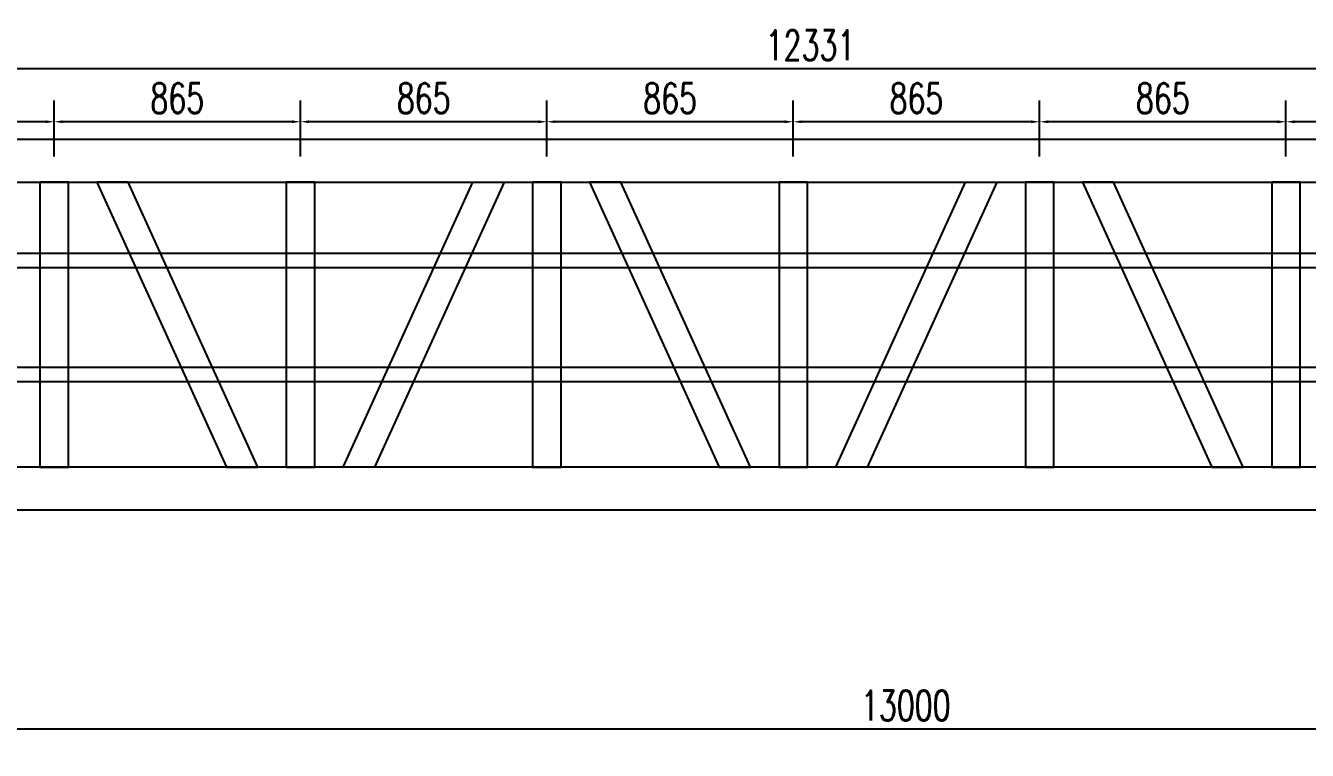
# Model space of a CAD drawing. Header units: millimetres. Extents: x -2430464 to 225692, y -180 to 1805330.
# Drawn here: x -660461 to -655961, y 489764 to 492308 of the extents above; entities that cross this region are included whole.
import ezdxf

# ---------------------------------------------------------------- set-up
doc = ezdxf.new("R2010")
doc.units = ezdxf.units.MM
doc.header["$LTSCALE"] = 1000
doc.layers.get('0').update_dxf_attribs({"linetype": 'CONTINUOUS'})
doc.layers.get('DEFPOINTS').update_dxf_attribs({"linetype": 'CONTINUOUS'})
for name, color, linetype in [('W-STEEL_FRAME钢架', 3, 'CONTINUOUS'), ('W-STEEL_KEEL钢龙骨', 5, 'CONTINUOUS'), ('方管150X150X12', 3, 'CONTINUOUS')]:
    doc.layers.add(name, color=color, linetype=linetype)
doc.layers.add('成片房屋', color=1, linetype='CONTINUOUS', lineweight=0)
doc.styles.add('STANDARD_T3', font='simplex.shx', dxfattribs={"width": 0.7, "bigfont": 'gbcbig.shx'})
doc.dimstyles.new('W&&30', dxfattribs={"dimtxt": 105, "dimasz": 30, "dimexe": 75, "dimexo": 90, "dimgap": 30, "dimtad": 1, "dimdec": 0, "dimzin": 0, "dimdsep": 46, "dimtxsty": 'STANDARD_T3', "dimcen": 0.09, "dimclrd": 1, "dimclre": 1, "dimclrt": 7, "dimazin": 2, "dimtfac": 1, "dimtdec": 0, "dimtix": 1, "dimtmove": 2, "dimatfit": 3, "dimfxl": 0, "dimtolj": 1, "dimtzin": 0, "dimarcsym": 0})

# ---------------------------------------------------------------- blocks, each defined once
blk = doc.blocks.new('*D2959')
at = {"layer": 'DEFPOINTS', "color": 0, "transparency": 16777216}
for p in [(-663870.9, 491908.1), (-650870.9, 490621.9), (-650870.9, 489839.4)]:
    blk.add_point(p, dxfattribs=at)
at = {"layer": '成片房屋', "color": 1, "lineweight": -2, "transparency": 16777216}
for p, q in [((-663870.9, 491818.1), (-663870.9, 489764.4)), ((-650870.9, 490531.9), (-650870.9, 489764.4)), ((-663840.9, 489839.4), (-650900.9, 489839.4))]:
    blk.add_line(p, q, dxfattribs=at)
at = {"layer": '成片房屋', "color": 1, "transparency": 16777216}
for points in [[(-663840.9, 489844.4), (-663840.9, 489834.4), (-663870.9, 489839.4)], [(-650900.9, 489844.4), (-650900.9, 489834.4), (-650870.9, 489839.4)]]:
    blk.add_solid(points, dxfattribs=at)
at = {"layer": '成片房屋', "color": 7, "transparency": 16777216, "insert": (-657370.9, 489921.9), "char_height": 105, "attachment_point": 5, "style": 'STANDARD_T3'}
blk.add_mtext('\\A1;13000', dxfattribs=at)
blk = doc.blocks.new('*D2960')
at = {"layer": 'DEFPOINTS', "color": 0, "transparency": 16777216}
for p in [(-663870.9, 492156.4), (-663870.9, 491908.1), (-651540, 491908.1)]:
    blk.add_point(p, dxfattribs=at)
at = {"layer": '成片房屋', "color": 1, "lineweight": -2, "transparency": 16777216}
for p, q in [((-663870.9, 491998.1), (-663870.9, 492231.4)), ((-651540, 491998.1), (-651540, 492231.4)), ((-651570, 492156.4), (-663840.9, 492156.4))]:
    blk.add_line(p, q, dxfattribs=at)
at = {"layer": '成片房屋', "color": 1, "transparency": 16777216}
for points in [[(-663840.9, 492161.4), (-663840.9, 492151.4), (-663870.9, 492156.4)], [(-651570, 492161.4), (-651570, 492151.4), (-651540, 492156.4)]]:
    blk.add_solid(points, dxfattribs=at)
at = {"layer": '成片房屋', "color": 7, "transparency": 16777216, "insert": (-657705.5, 492238.9), "char_height": 105, "attachment_point": 5, "style": 'STANDARD_T3'}
blk.add_mtext('\\A1;12331', dxfattribs=at)
blk = doc.blocks.new('*U2827')
at = {"layer": 'W-STEEL_FRAME钢架', "color": 2}
blk.add_lwpolyline([(-50, 500), (50, 500), (50, -500), (-50, -500)], close=True, dxfattribs=at)
blk = doc.blocks.new('*U2828')
at = {"color": 0, "linetype": 'ByBlock', "lineweight": -2, "transparency": 16777216}
for p in [(4325, 0), (5190, 0), (6055, 0), (6920, 0), (7785, 0), (8650, 0)]:
    blk.add_blockref('*U2827', p, dxfattribs=at)
blk = doc.blocks.new('*D3155')
at = {"layer": 'DEFPOINTS', "color": 0, "transparency": 16777216}
for p in [(-656035.9, 491970.5), (-656035.9, 491758.1), (-655170.9, 491758.1)]:
    blk.add_point(p, dxfattribs=at)
at = {"layer": '成片房屋', "color": 1, "lineweight": -2, "transparency": 16777216}
for p, q in [((-656035.9, 491848.1), (-656035.9, 492045.5)), ((-655170.9, 491848.1), (-655170.9, 492045.5)), ((-655200.9, 491970.5), (-656005.9, 491970.5))]:
    blk.add_line(p, q, dxfattribs=at)
at = {"layer": '成片房屋', "color": 1, "transparency": 16777216}
for points in [[(-656005.9, 491975.5), (-656005.9, 491965.5), (-656035.9, 491970.5)], [(-655200.9, 491975.5), (-655200.9, 491965.5), (-655170.9, 491970.5)]]:
    blk.add_solid(points, dxfattribs=at)
at = {"layer": '成片房屋', "color": 7, "transparency": 16777216, "insert": (-655603.4, 492053), "char_height": 105, "attachment_point": 5, "style": 'STANDARD_T3'}
blk.add_mtext('\\A1;865', dxfattribs=at)
blk = doc.blocks.new('*D3156')
at = {"layer": 'DEFPOINTS', "color": 0, "transparency": 16777216}
for p in [(-656900.9, 491970.5), (-656900.9, 491758.1), (-656035.9, 491758.1)]:
    blk.add_point(p, dxfattribs=at)
at = {"layer": '成片房屋', "color": 1, "lineweight": -2, "transparency": 16777216}
for p, q in [((-656900.9, 491848.1), (-656900.9, 492045.5)), ((-656035.9, 491848.1), (-656035.9, 492045.5)), ((-656065.9, 491970.5), (-656870.9, 491970.5))]:
    blk.add_line(p, q, dxfattribs=at)
at = {"layer": '成片房屋', "color": 1, "transparency": 16777216}
for points in [[(-656870.9, 491975.5), (-656870.9, 491965.5), (-656900.9, 491970.5)], [(-656065.9, 491975.5), (-656065.9, 491965.5), (-656035.9, 491970.5)]]:
    blk.add_solid(points, dxfattribs=at)
at = {"layer": '成片房屋', "color": 7, "transparency": 16777216, "insert": (-656468.4, 492053), "char_height": 105, "attachment_point": 5, "style": 'STANDARD_T3'}
blk.add_mtext('\\A1;865', dxfattribs=at)
blk = doc.blocks.new('*D3157')
at = {"layer": 'DEFPOINTS', "color": 0, "transparency": 16777216}
for p in [(-657765.9, 491970.5), (-657765.9, 491758.1), (-656900.9, 491758.1)]:
    blk.add_point(p, dxfattribs=at)
at = {"layer": '成片房屋', "color": 1, "lineweight": -2, "transparency": 16777216}
for p, q in [((-657765.9, 491848.1), (-657765.9, 492045.5)), ((-656900.9, 491848.1), (-656900.9, 492045.5)), ((-656930.9, 491970.5), (-657735.9, 491970.5))]:
    blk.add_line(p, q, dxfattribs=at)
at = {"layer": '成片房屋', "color": 1, "transparency": 16777216}
for points in [[(-657735.9, 491975.5), (-657735.9, 491965.5), (-657765.9, 491970.5)], [(-656930.9, 491975.5), (-656930.9, 491965.5), (-656900.9, 491970.5)]]:
    blk.add_solid(points, dxfattribs=at)
at = {"layer": '成片房屋', "color": 7, "transparency": 16777216, "insert": (-657333.4, 492053), "char_height": 105, "attachment_point": 5, "style": 'STANDARD_T3'}
blk.add_mtext('\\A1;865', dxfattribs=at)
blk = doc.blocks.new('*D3158')
at = {"layer": 'DEFPOINTS', "color": 0, "transparency": 16777216}
for p in [(-658630.9, 491970.5), (-658630.9, 491758.1), (-657765.9, 491758.1)]:
    blk.add_point(p, dxfattribs=at)
at = {"layer": '成片房屋', "color": 1, "lineweight": -2, "transparency": 16777216}
for p, q in [((-658630.9, 491848.1), (-658630.9, 492045.5)), ((-657765.9, 491848.1), (-657765.9, 492045.5)), ((-657795.9, 491970.5), (-658600.9, 491970.5))]:
    blk.add_line(p, q, dxfattribs=at)
at = {"layer": '成片房屋', "color": 1, "transparency": 16777216}
for points in [[(-658600.9, 491975.5), (-658600.9, 491965.5), (-658630.9, 491970.5)], [(-657795.9, 491975.5), (-657795.9, 491965.5), (-657765.9, 491970.5)]]:
    blk.add_solid(points, dxfattribs=at)
at = {"layer": '成片房屋', "color": 7, "transparency": 16777216, "insert": (-658198.4, 492053), "char_height": 105, "attachment_point": 5, "style": 'STANDARD_T3'}
blk.add_mtext('\\A1;865', dxfattribs=at)
blk = doc.blocks.new('*D3159')
at = {"layer": 'DEFPOINTS', "color": 0, "transparency": 16777216}
for p in [(-659495.9, 491970.5), (-659495.9, 491758.1), (-658630.9, 491758.1)]:
    blk.add_point(p, dxfattribs=at)
at = {"layer": '成片房屋', "color": 1, "lineweight": -2, "transparency": 16777216}
for p, q in [((-659495.9, 491848.1), (-659495.9, 492045.5)), ((-658630.9, 491848.1), (-658630.9, 492045.5)), ((-658660.9, 491970.5), (-659465.9, 491970.5))]:
    blk.add_line(p, q, dxfattribs=at)
at = {"layer": '成片房屋', "color": 1, "transparency": 16777216}
for points in [[(-659465.9, 491975.5), (-659465.9, 491965.5), (-659495.9, 491970.5)], [(-658660.9, 491975.5), (-658660.9, 491965.5), (-658630.9, 491970.5)]]:
    blk.add_solid(points, dxfattribs=at)
at = {"layer": '成片房屋', "color": 7, "transparency": 16777216, "insert": (-659063.4, 492053), "char_height": 105, "attachment_point": 5, "style": 'STANDARD_T3'}
blk.add_mtext('\\A1;865', dxfattribs=at)
blk = doc.blocks.new('*D3160')
at = {"layer": 'DEFPOINTS', "color": 0, "transparency": 16777216}
for p in [(-660360.9, 491970.5), (-660360.9, 491758.1), (-659495.9, 491758.1)]:
    blk.add_point(p, dxfattribs=at)
at = {"layer": '成片房屋', "color": 1, "lineweight": -2, "transparency": 16777216}
for p, q in [((-660360.9, 491848.1), (-660360.9, 492045.5)), ((-659495.9, 491848.1), (-659495.9, 492045.5)), ((-659525.9, 491970.5), (-660330.9, 491970.5))]:
    blk.add_line(p, q, dxfattribs=at)
at = {"layer": '成片房屋', "color": 1, "transparency": 16777216}
for points in [[(-660330.9, 491975.5), (-660330.9, 491965.5), (-660360.9, 491970.5)], [(-659525.9, 491975.5), (-659525.9, 491965.5), (-659495.9, 491970.5)]]:
    blk.add_solid(points, dxfattribs=at)
at = {"layer": '成片房屋', "color": 7, "transparency": 16777216, "insert": (-659928.4, 492053), "char_height": 105, "attachment_point": 5, "style": 'STANDARD_T3'}
blk.add_mtext('\\A1;865', dxfattribs=at)
blk = doc.blocks.new('*D3161')
at = {"layer": 'DEFPOINTS', "color": 0, "transparency": 16777216}
for p in [(-661225.9, 491970.5), (-661225.9, 491758.1), (-660360.9, 491758.1)]:
    blk.add_point(p, dxfattribs=at)
at = {"layer": '成片房屋', "color": 1, "lineweight": -2, "transparency": 16777216}
for p, q in [((-661225.9, 491848.1), (-661225.9, 492045.5)), ((-660360.9, 491848.1), (-660360.9, 492045.5)), ((-660390.9, 491970.5), (-661195.9, 491970.5))]:
    blk.add_line(p, q, dxfattribs=at)
at = {"layer": '成片房屋', "color": 1, "transparency": 16777216}
for points in [[(-661195.9, 491975.5), (-661195.9, 491965.5), (-661225.9, 491970.5)], [(-660390.9, 491975.5), (-660390.9, 491965.5), (-660360.9, 491970.5)]]:
    blk.add_solid(points, dxfattribs=at)
at = {"layer": '成片房屋', "color": 7, "transparency": 16777216, "insert": (-660793.4, 492053), "char_height": 105, "attachment_point": 5, "style": 'STANDARD_T3'}
blk.add_mtext('\\A1;865', dxfattribs=at)

msp = doc.modelspace()

# ---------------------------------------------------------------- linework, layer by layer
for points in [[(-660101.02, 491758.13), (-660210.89, 491758.13), (-659755.76, 490758.13), (-659645.89, 490758.13)], [(-658890.76, 491758.13), (-658780.89, 491758.13), (-659236.02, 490758.13), (-659345.89, 490758.13)], [(-658371.02, 491758.13), (-658480.89, 491758.13), (-658025.76, 490758.13), (-657915.89, 490758.13)], [(-657160.76, 491758.13), (-657050.89, 491758.13), (-657506.02, 490758.13), (-657615.89, 490758.13)], [(-656641.02, 491758.13), (-656750.89, 491758.13), (-656295.76, 490758.13), (-656185.89, 490758.13)]]:
    msp.add_lwpolyline(points, close=True)
at = {"layer": 'W-STEEL_KEEL钢龙骨', "color": 4}
for p, q in [((-651307.28, 491508.13), (-663870.89, 491508.13)), ((-651278.19, 491458.13), (-663870.89, 491458.13)), ((-651074.54, 491108.13), (-663870.89, 491108.13)), ((-651045.44, 491058.13), (-663870.89, 491058.13))]:
    msp.add_line(p, q, dxfattribs=at)
at = {"layer": '方管150X150X12'}
for points in [[(-651540.03, 491908.13), (-663870.89, 491908.13), (-663870.89, 491758.13), (-651625.89, 491758.13)], [(-650870.89, 490608.13), (-650870.89, 490758.13), (-663870.89, 490758.13), (-663870.89, 490608.13)]]:
    msp.add_lwpolyline(points, close=True, dxfattribs=at)

# ---------------------------------------------------------------- block references
at = {"xscale": -1}
msp.add_blockref('*U2828', (-651710.89, 491258.13), dxfattribs=at)

# ---------------------------------------------------------------- dimensions: what is measured, and where the dimension line sits
at = {"layer": '成片房屋', "color": 1}
for base, p1, p2, picture, middle in [((-663870.89, 492156.45), (-651540.03, 491908.13), (-663870.89, 491908.13), '*D2960', (-657705.46, 492238.95)), ((-650870.89, 489839.43), (-663870.89, 491908.13), (-650870.89, 490621.9), '*D2959', (-657370.89, 489921.93))]:
    dim = msp.add_linear_dim(base=base, p1=p1, p2=p2, angle=180, dimstyle='W&&30', dxfattribs=at)
    dim.commit()
    dim.dimension.update_dxf_attribs({"geometry": picture, "text_midpoint": middle})
at = {"layer": '成片房屋'}
for base, p1, p2, picture, middle in [((-661225.89, 491970.49), (-660360.89, 491758.13), (-661225.89, 491758.13), '*D3161', (-660793.39, 492052.99)), ((-660360.89, 491970.49), (-659495.89, 491758.13), (-660360.89, 491758.13), '*D3160', (-659928.39, 492052.99)), ((-659495.89, 491970.49), (-658630.89, 491758.13), (-659495.89, 491758.13), '*D3159', (-659063.39, 492052.99)), ((-658630.89, 491970.49), (-657765.89, 491758.13), (-658630.89, 491758.13), '*D3158', (-658198.39, 492052.99)), ((-657765.89, 491970.49), (-656900.89, 491758.13), (-657765.89, 491758.13), '*D3157', (-657333.39, 492052.99)), ((-656900.89, 491970.49), (-656035.89, 491758.13), (-656900.89, 491758.13), '*D3156', (-656468.39, 492052.99)), ((-656035.89, 491970.49), (-655170.89, 491758.13), (-656035.89, 491758.13), '*D3155', (-655603.39, 492052.99))]:
    dim = msp.add_linear_dim(base=base, p1=p1, p2=p2, angle=180, dimstyle='W&&30', dxfattribs=at)
    dim.commit()
    dim.dimension.update_dxf_attribs({"geometry": picture, "text_midpoint": middle})

doc.saveas('drawing.dxf')
